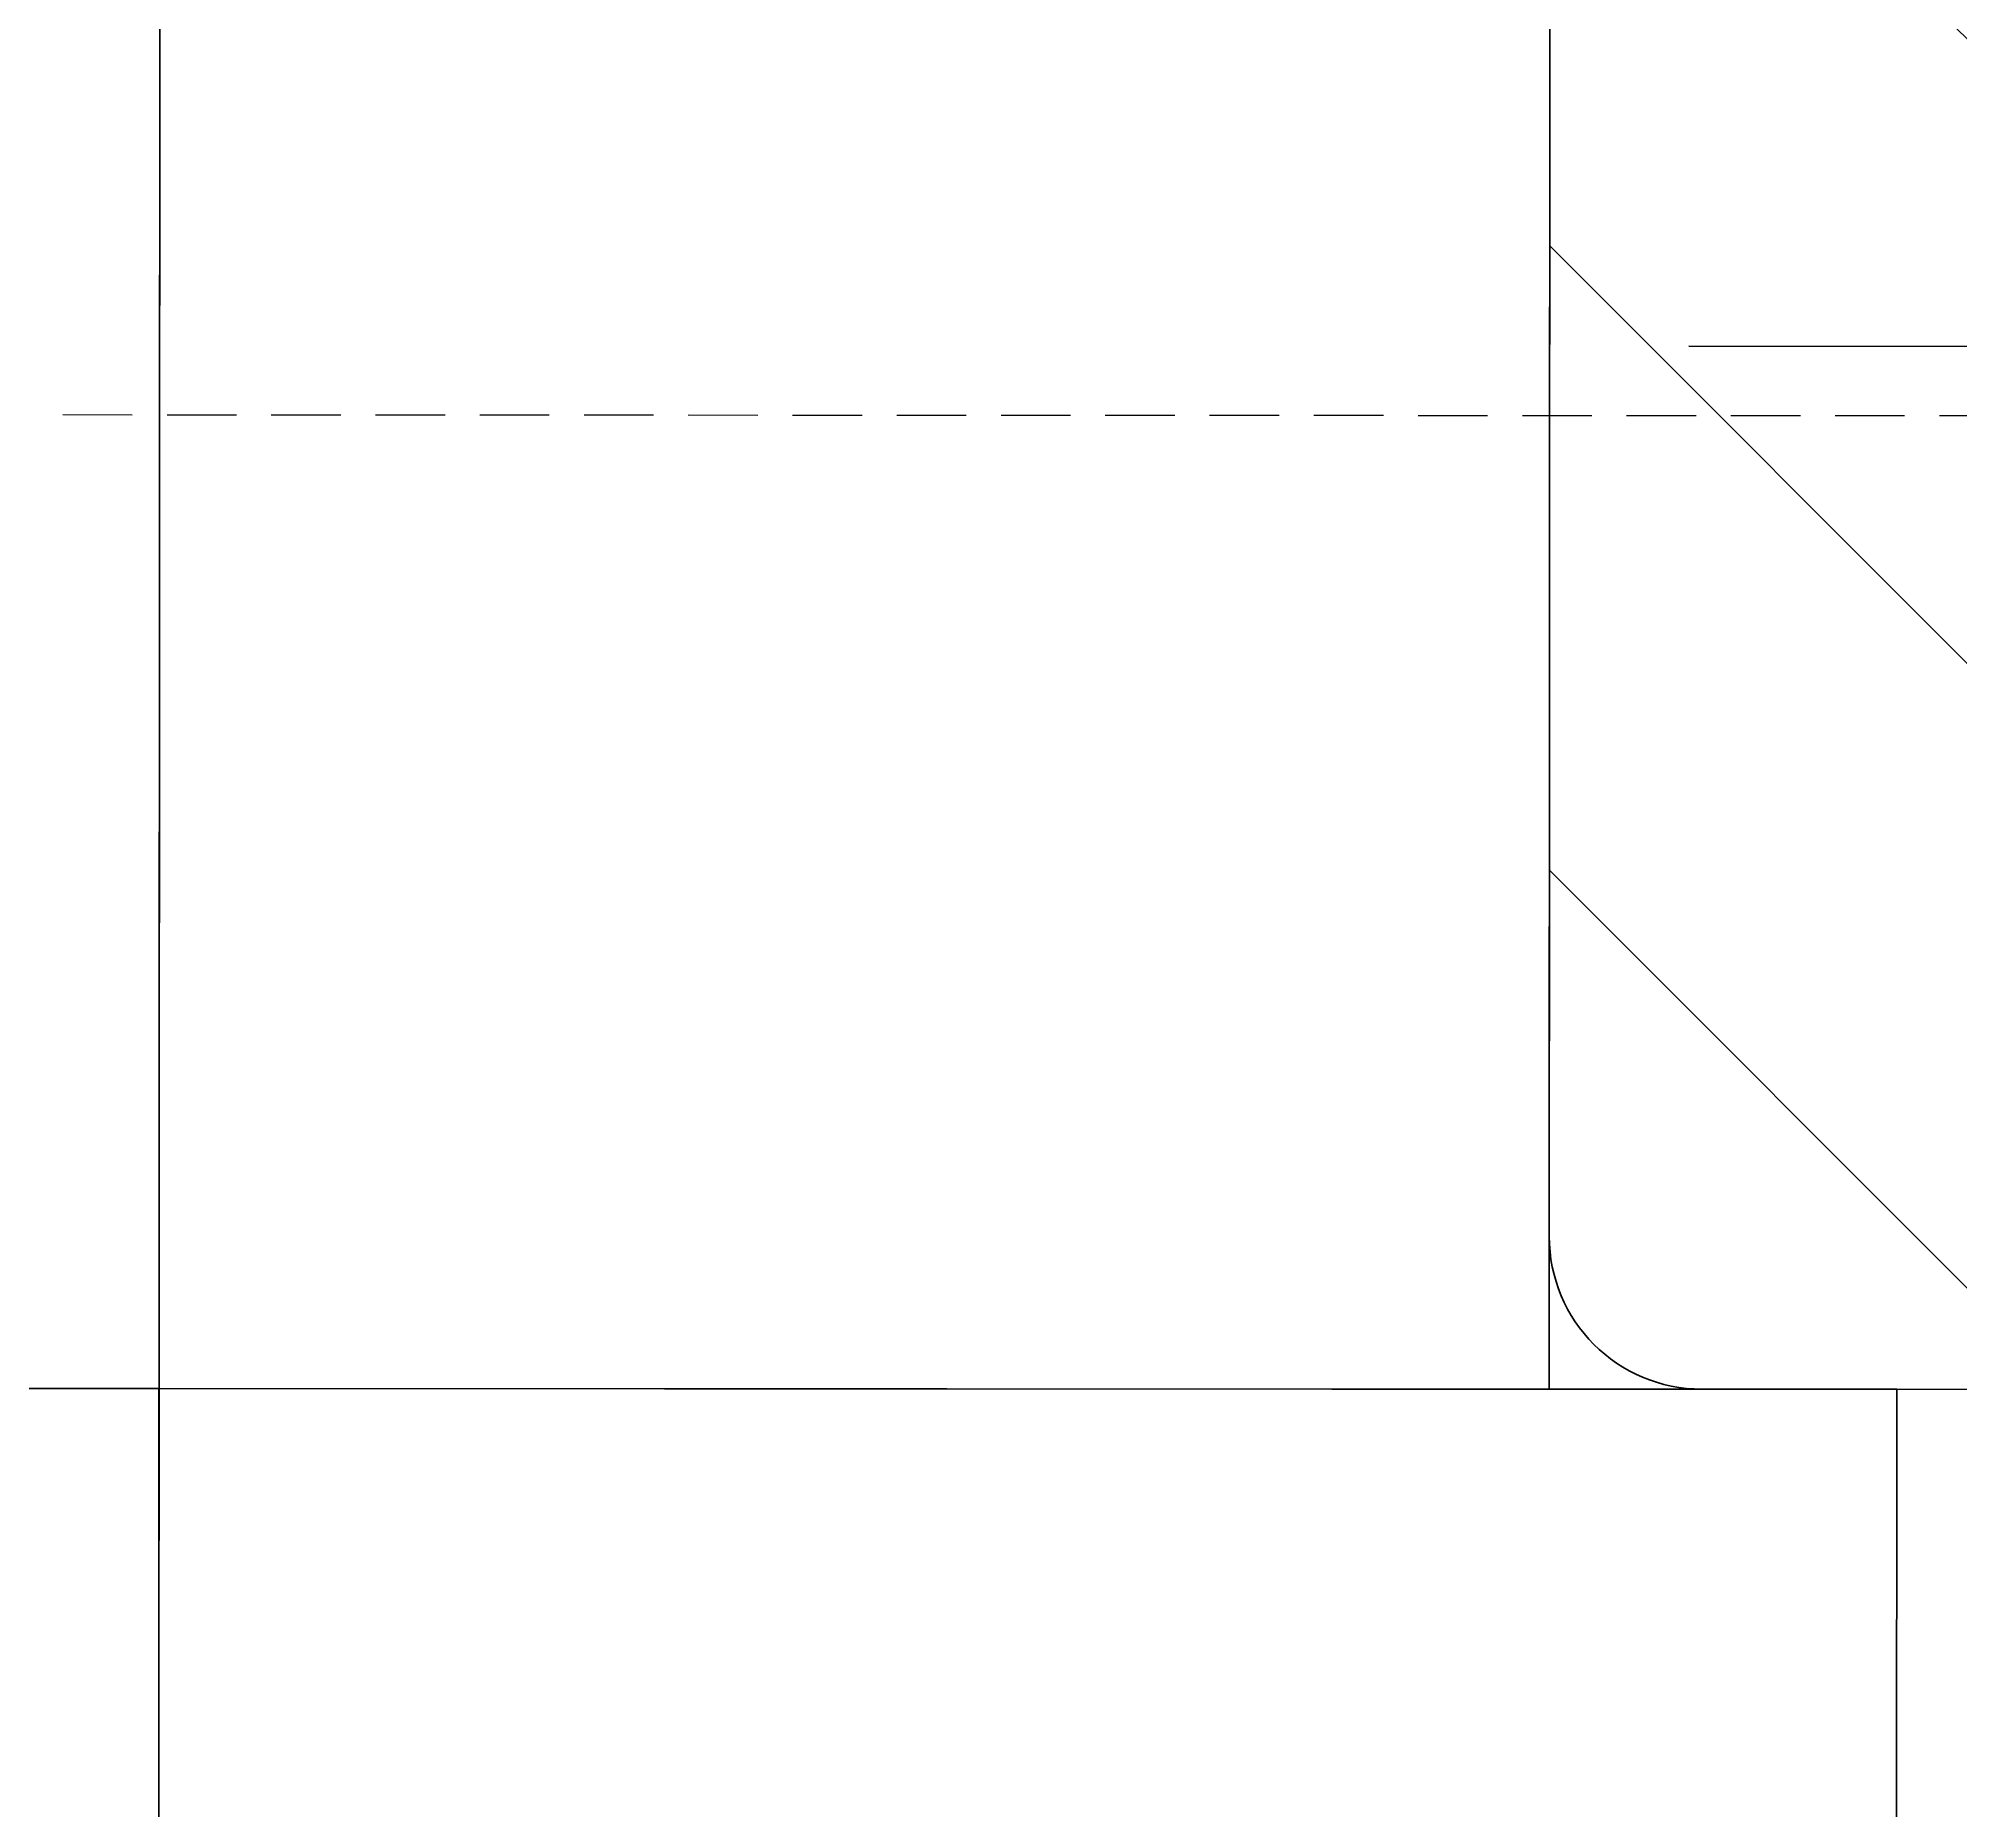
# Model space of a CAD drawing. Header units: millimetres. Extents: x 845401 to 948039, y 511594 to 550263.
# Drawn here: x 904039.85 to 904053.66, y 537222.01 to 537234.74 of the extents above; entities that cross this region are included whole.
import ezdxf

# ---------------------------------------------------------------- set-up
doc = ezdxf.new("R2010")
doc.units = ezdxf.units.MM
doc.linetypes.add('CENTER', pattern=[0])
doc.linetypes.add('DASHED', pattern=[0.75, 0.5, -0.25])
for name, color, linetype in [('00', 7, 'Continuous'), ('1轮廓实线层', 7, 'Continuous'), ('3中心线层', 1, 'CENTER'), ('4虚线层', 6, 'DASHED'), ('5剖面线层', 2, 'Continuous')]:
    doc.layers.add(name, color=color, linetype=linetype)
doc.layers.add('A-剖-0.10mm.......SECT-L01', color=255, linetype='Continuous', lineweight=18)
doc.styles.add('PC_TEXTSTYLE', font='isocp.shx', dxfattribs={"width": 0.8, "bigfont": 'hzfs.shx'})

# ---------------------------------------------------------------- blocks, each defined once
blk = doc.blocks.new('6304')
at = {"layer": '5剖面线层'}
h = blk.add_hatch(dxfattribs=at)
h.set_pattern_fill('ANSI31', color=256, angle=90, style=0)
h.set_pattern_definition([(135, (1622.417437906445, 1392.47649229401), (-2.245064030267288, -2.245064030267288), [])])
edge = h.paths.add_edge_path()
edge.add_line((1622.417437906445, 1408.47649229401), (1626.453336291308, 1408.47649229401))
edge.add_arc((1629.917437906445, 1410.47649229401), 3.999999999999996, 210.0000000000005, 330.0000000000009)
edge.add_line((1633.381539521583, 1408.47649229401), (1637.417437906445, 1408.47649229401))
edge.add_line((1637.417437906445, 1408.47649229401), (1637.417437906445, 1403.57649229401))
edge.add_arc((1636.317437906445, 1403.57649229401), 1.1, 270, 360, ccw=False)
edge.add_line((1636.317437906445, 1402.47649229401), (1623.517437906445, 1402.47649229401))
edge.add_arc((1623.517437906445, 1403.57649229401), 1.1, 180, 270, ccw=False)
edge.add_line((1622.417437906445, 1403.57649229401), (1622.417437906445, 1408.47649229401))
at = {"layer": '1轮廓实线层'}
for p, q in [((1622.417437906445, 1392.47649229401), (1622.417437906445, 1417.37649229401)), ((1623.517437906445, 1402.47649229401), (1636.317437906445, 1402.47649229401))]:
    blk.add_line(p, q, dxfattribs=at)
at = {"layer": '1轮廓实线层', "extrusion": (0, 1.224606353822377e-16, -1)}
blk.add_line((1622.417437906445, 1392.47649229401), (1622.417437906445, 1367.57649229401), dxfattribs=at)
at = {"layer": '1轮廓实线层'}
blk.add_arc((1623.517437906445, 1403.57649229401), 1.1, 180, 270, dxfattribs=at)
at = {"layer": '3中心线层'}
for p, q in [((1629.917437906445, 1403.47649229401), (1629.917437906445, 1417.47649229401)), ((1620.417437906445, 1392.47649229401), (1639.417437906445, 1392.47649229401))]:
    blk.add_line(p, q, dxfattribs=at)
at = {"style": 'PC_TEXTSTYLE'}
blk.add_text('TH_SUPERPART', height=1e-29, dxfattribs=at).set_placement((1622.417437906445, 1392.47649229401))
blk = doc.blocks.new('*U100479')
at = {"color": 7, "linetype": 'Continuous', "lineweight": 25}
for p, q in [((-2803.637967890006, 1630.017708881436), (-2803.637967890006, 1615.017708881436)), ((-2817.637967890007, 1615.017708881436), (-2769.637967890007, 1615.017708881436)), ((-2806.137967890006, 1615.017708881436), (-2806.137967890006, 449.0177088814362)), ((-2806.137967890006, 1615.017708881436), (-2781.137967890006, 1615.017708881436))]:
    blk.add_line(p, q, dxfattribs=at)
at = {"layer": '3中心线层'}
blk.add_line((-2793.637967890007, 417.0177088814361), (-2793.637967890007, 1647.017708881436), dxfattribs=at)
at = {"layer": '4虚线层', "linetype": 'DASHED', "lineweight": 18}
blk.add_line((-1889.941660694127, 1622.020036706926), (-2854.137971168266, 1622.020036725108), dxfattribs=at)
at = {"rotation": 90}
blk.add_blockref('6304', (-1401.161475595996, -7.399729025009265), dxfattribs=at)
blk = doc.blocks.new('C线')
at = {"xscale": -1, "rotation": 359.9712527628268}
blk.add_blockref('*U100479', (983116.0992206694, 474449.1940174471, -3.591546536844088), dxfattribs=at)
blk = doc.blocks.new('BC线平台')
at = {"layer": 'A-剖-0.10mm.......SECT-L01'}
h = blk.add_hatch(dxfattribs=at)
h.set_pattern_fill('CROSS', color=2, scale=50)
h.set_pattern_definition([(0, (691447.8688909085, 341554.8450790223), (317.5, 317.5), [158.75, -476.25]), (90, (691527.2438909085, 341475.4700790223), (-317.5, 317.5), [158.75, -476.25])])
h.paths.add_polyline_path([(772874.4622167731, 370095.4212002061), (786169.7200223003, 370095.4212002061), (786169.7200223003, 367097.0419248978), (772874.4622167731, 367097.0419248978)])

msp = doc.modelspace()

# ---------------------------------------------------------------- block references
at = {"layer": '00'}
for name, p in [('BC线平台', (120688.3449249256, 168041.3077371365, -0.9755150259396466)), ('C线', (-81869.82948779198, 61162.216735519))]:
    msp.add_blockref(name, p, dxfattribs=at)

doc.saveas('drawing.dxf')
